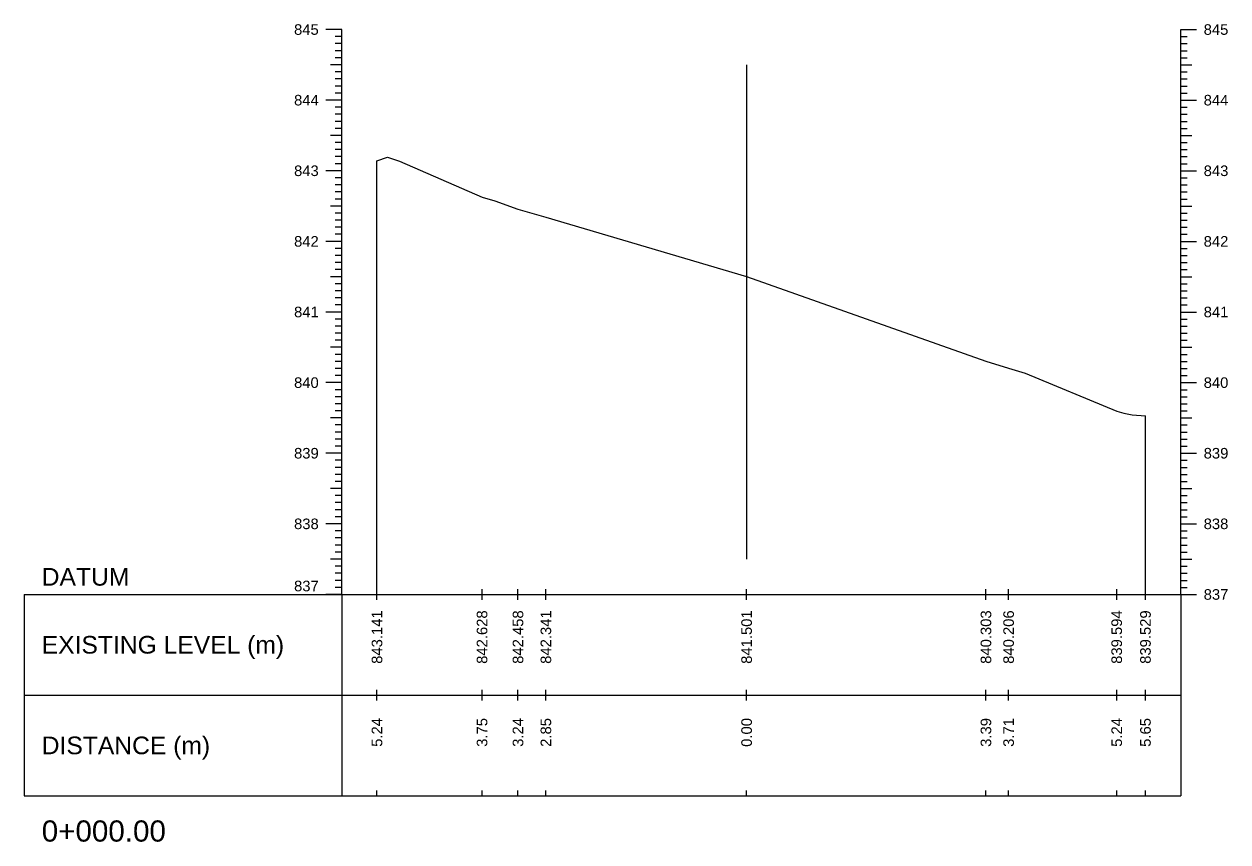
# Model space of a CAD drawing. Header units: millimetres. Extents: x 2757 to 35141, y 547 to 28513.
# Drawn here: x 30027 to 30197.5, y 27250.7 to 27366.6 of the extents above; entities that cross this region are included whole.
import ezdxf
from ezdxf.enums import TextEntityAlignment as Align

# ---------------------------------------------------------------- set-up
doc = ezdxf.new("R2010")
doc.units = ezdxf.units.MM
for name, color, linetype in [('CL', 4, 'Continuous'), ('CS_Drawing', 7, 'Continuous'), ('GL', 3, 'Continuous')]:
    doc.layers.add(name, color=color, linetype=linetype)
doc.styles.get("Standard").update_dxf_attribs({"font": 'arial.ttf'})

msp = doc.modelspace()

# ---------------------------------------------------------------- linework, layer by layer
at = {"layer": 'CL', "ltscale": 10}
msp.add_line((30129.35008, 27290.79126), (30129.35008, 27360.79126), dxfattribs=at)
at = {"layer": 'CS_Drawing'}
for p, q in [((30071.95008, 27365.79126), (30069.70008, 27365.79126)), ((30071.95008, 27365.79126), (30070.37508, 27365.79126)), ((30071.95008, 27365.79126), (30071.05008, 27365.79126)), ((30071.95008, 27364.79126), (30071.05008, 27364.79126)), ((30071.95008, 27285.79126), (30071.95008, 27365.79126)), ((30190.83483, 27365.79126), (30193.08483, 27365.79126)), ((30190.83483, 27365.79126), (30192.40983, 27365.79126)), ((30190.83483, 27365.79126), (30191.73483, 27365.79126)), ((30190.83483, 27285.79126), (30190.83483, 27365.79126)), ((30190.83483, 27364.79126), (30191.73483, 27364.79126)), ((30071.95008, 27363.79126), (30071.05008, 27363.79126)), ((30071.95008, 27362.79126), (30071.05008, 27362.79126)), ((30190.83483, 27363.79126), (30191.73483, 27363.79126)), ((30190.83483, 27362.79126), (30191.73483, 27362.79126)), ((30071.95008, 27361.79126), (30071.05008, 27361.79126)), ((30190.83483, 27361.79126), (30191.73483, 27361.79126)), ((30071.95008, 27360.79126), (30070.37508, 27360.79126)), ((30071.95008, 27360.79126), (30071.05008, 27360.79126)), ((30071.95008, 27359.79126), (30071.05008, 27359.79126)), ((30190.83483, 27360.79126), (30192.40983, 27360.79126)), ((30190.83483, 27360.79126), (30191.73483, 27360.79126)), ((30190.83483, 27359.79126), (30191.73483, 27359.79126)), ((30071.95008, 27358.79126), (30071.05008, 27358.79126)), ((30071.95008, 27357.79126), (30071.05008, 27357.79126)), ((30190.83483, 27358.79126), (30191.73483, 27358.79126)), ((30190.83483, 27357.79126), (30191.73483, 27357.79126)), ((30071.95008, 27356.79126), (30071.05008, 27356.79126)), ((30190.83483, 27356.79126), (30191.73483, 27356.79126)), ((30071.95008, 27355.79126), (30069.70008, 27355.79126)), ((30071.95008, 27355.79126), (30070.37508, 27355.79126)), ((30071.95008, 27355.79126), (30071.05008, 27355.79126)), ((30071.95008, 27354.79126), (30071.05008, 27354.79126)), ((30190.83483, 27355.79126), (30193.08483, 27355.79126)), ((30190.83483, 27355.79126), (30192.40983, 27355.79126)), ((30190.83483, 27355.79126), (30191.73483, 27355.79126)), ((30190.83483, 27354.79126), (30191.73483, 27354.79126)), ((30071.95008, 27353.79126), (30071.05008, 27353.79126)), ((30071.95008, 27352.79126), (30071.05008, 27352.79126)), ((30190.83483, 27353.79126), (30191.73483, 27353.79126)), ((30190.83483, 27352.79126), (30191.73483, 27352.79126)), ((30071.95008, 27350.79126), (30070.37508, 27350.79126)), ((30071.95008, 27351.79126), (30071.05008, 27351.79126)), ((30071.95008, 27350.79126), (30071.05008, 27350.79126)), ((30190.83483, 27351.79126), (30191.73483, 27351.79126)), ((30190.83483, 27350.79126), (30192.40983, 27350.79126)), ((30190.83483, 27350.79126), (30191.73483, 27350.79126)), ((30071.95008, 27349.79126), (30071.05008, 27349.79126)), ((30190.83483, 27349.79126), (30191.73483, 27349.79126)), ((30071.95008, 27348.79126), (30071.05008, 27348.79126)), ((30071.95008, 27347.79126), (30071.05008, 27347.79126)), ((30190.83483, 27348.79126), (30191.73483, 27348.79126)), ((30190.83483, 27347.79126), (30191.73483, 27347.79126)), ((30071.95008, 27345.79126), (30069.70008, 27345.79126)), ((30071.95008, 27345.79126), (30070.37508, 27345.79126)), ((30071.95008, 27346.79126), (30071.05008, 27346.79126)), ((30071.95008, 27345.79126), (30071.05008, 27345.79126)), ((30076.95008, 27285.79126), (30076.95008, 27347.20126)), ((30190.83483, 27346.79126), (30191.73483, 27346.79126)), ((30190.83483, 27345.79126), (30193.08483, 27345.79126)), ((30190.83483, 27345.79126), (30192.40983, 27345.79126)), ((30190.83483, 27345.79126), (30191.73483, 27345.79126)), ((30071.95008, 27344.79126), (30071.05008, 27344.79126)), ((30190.83483, 27344.79126), (30191.73483, 27344.79126)), ((30071.95008, 27343.79126), (30071.05008, 27343.79126)), ((30071.95008, 27342.79126), (30071.05008, 27342.79126)), ((30190.83483, 27343.79126), (30191.73483, 27343.79126)), ((30190.83483, 27342.79126), (30191.73483, 27342.79126)), ((30071.95008, 27340.79126), (30070.37508, 27340.79126)), ((30071.95008, 27341.79126), (30071.05008, 27341.79126)), ((30071.95008, 27340.79126), (30071.05008, 27340.79126)), ((30190.83483, 27341.79126), (30191.73483, 27341.79126)), ((30190.83483, 27340.79126), (30192.40983, 27340.79126)), ((30190.83483, 27340.79126), (30191.73483, 27340.79126)), ((30071.95008, 27339.79126), (30071.05008, 27339.79126)), ((30190.83483, 27339.79126), (30191.73483, 27339.79126)), ((30071.95008, 27338.79126), (30071.05008, 27338.79126)), ((30071.95008, 27337.79126), (30071.05008, 27337.79126)), ((30190.83483, 27338.79126), (30191.73483, 27338.79126)), ((30190.83483, 27337.79126), (30191.73483, 27337.79126)), ((30071.95008, 27335.79126), (30069.70008, 27335.79126)), ((30071.95008, 27335.79126), (30070.37508, 27335.79126)), ((30071.95008, 27336.79126), (30071.05008, 27336.79126)), ((30071.95008, 27335.79126), (30071.05008, 27335.79126)), ((30190.83483, 27336.79126), (30191.73483, 27336.79126)), ((30190.83483, 27335.79126), (30193.08483, 27335.79126)), ((30190.83483, 27335.79126), (30192.40983, 27335.79126)), ((30190.83483, 27335.79126), (30191.73483, 27335.79126)), ((30071.95008, 27334.79126), (30071.05008, 27334.79126)), ((30071.95008, 27333.79126), (30071.05008, 27333.79126)), ((30190.83483, 27334.79126), (30191.73483, 27334.79126)), ((30190.83483, 27333.79126), (30191.73483, 27333.79126)), ((30071.95008, 27332.79126), (30071.05008, 27332.79126)), ((30190.83483, 27332.79126), (30191.73483, 27332.79126)), ((30071.95008, 27330.79126), (30070.37508, 27330.79126)), ((30071.95008, 27331.79126), (30071.05008, 27331.79126)), ((30071.95008, 27330.79126), (30071.05008, 27330.79126)), ((30190.83483, 27331.79126), (30191.73483, 27331.79126)), ((30190.83483, 27330.79126), (30192.40983, 27330.79126)), ((30190.83483, 27330.79126), (30191.73483, 27330.79126)), ((30071.95008, 27329.79126), (30071.05008, 27329.79126)), ((30071.95008, 27328.79126), (30071.05008, 27328.79126)), ((30190.83483, 27329.79126), (30191.73483, 27329.79126)), ((30190.83483, 27328.79126), (30191.73483, 27328.79126)), ((30071.95008, 27327.79126), (30071.05008, 27327.79126)), ((30190.83483, 27327.79126), (30191.73483, 27327.79126)), ((30071.95008, 27325.79126), (30069.70008, 27325.79126)), ((30071.95008, 27325.79126), (30070.37508, 27325.79126)), ((30071.95008, 27326.79126), (30071.05008, 27326.79126)), ((30071.95008, 27325.79126), (30071.05008, 27325.79126)), ((30190.83483, 27326.79126), (30191.73483, 27326.79126)), ((30190.83483, 27325.79126), (30193.08483, 27325.79126)), ((30190.83483, 27325.79126), (30192.40983, 27325.79126)), ((30190.83483, 27325.79126), (30191.73483, 27325.79126)), ((30071.95008, 27324.79126), (30071.05008, 27324.79126)), ((30071.95008, 27323.79126), (30071.05008, 27323.79126)), ((30190.83483, 27324.79126), (30191.73483, 27324.79126)), ((30190.83483, 27323.79126), (30191.73483, 27323.79126)), ((30071.95008, 27322.79126), (30071.05008, 27322.79126)), ((30071.95008, 27321.79126), (30071.05008, 27321.79126)), ((30190.83483, 27322.79126), (30191.73483, 27322.79126)), ((30190.83483, 27321.79126), (30191.73483, 27321.79126)), ((30071.95008, 27320.79126), (30070.37508, 27320.79126)), ((30071.95008, 27320.79126), (30071.05008, 27320.79126)), ((30190.83483, 27320.79126), (30192.40983, 27320.79126)), ((30190.83483, 27320.79126), (30191.73483, 27320.79126)), ((30071.95008, 27319.79126), (30071.05008, 27319.79126)), ((30071.95008, 27318.79126), (30071.05008, 27318.79126)), ((30190.83483, 27319.79126), (30191.73483, 27319.79126)), ((30190.83483, 27318.79126), (30191.73483, 27318.79126)), ((30071.95008, 27317.79126), (30071.05008, 27317.79126)), ((30071.95008, 27316.79126), (30071.05008, 27316.79126)), ((30190.83483, 27317.79126), (30191.73483, 27317.79126)), ((30190.83483, 27316.79126), (30191.73483, 27316.79126)), ((30071.95008, 27315.79126), (30069.70008, 27315.79126)), ((30071.95008, 27315.79126), (30070.37508, 27315.79126)), ((30071.95008, 27315.79126), (30071.05008, 27315.79126)), ((30190.83483, 27315.79126), (30193.08483, 27315.79126)), ((30190.83483, 27315.79126), (30192.40983, 27315.79126)), ((30190.83483, 27315.79126), (30191.73483, 27315.79126)), ((30071.95008, 27314.79126), (30071.05008, 27314.79126)), ((30071.95008, 27313.79126), (30071.05008, 27313.79126)), ((30190.83483, 27314.79126), (30191.73483, 27314.79126)), ((30190.83483, 27313.79126), (30191.73483, 27313.79126)), ((30071.95008, 27312.79126), (30071.05008, 27312.79126)), ((30071.95008, 27311.79126), (30071.05008, 27311.79126)), ((30190.83483, 27312.79126), (30191.73483, 27312.79126)), ((30190.83483, 27311.79126), (30191.73483, 27311.79126)), ((30071.95008, 27310.79126), (30070.37508, 27310.79126)), ((30071.95008, 27310.79126), (30071.05008, 27310.79126)), ((30185.83483, 27285.79126), (30185.83483, 27311.08126)), ((30190.83483, 27310.79126), (30192.40983, 27310.79126)), ((30190.83483, 27310.79126), (30191.73483, 27310.79126)), ((30071.95008, 27309.79126), (30071.05008, 27309.79126)), ((30071.95008, 27308.79126), (30071.05008, 27308.79126)), ((30190.83483, 27309.79126), (30191.73483, 27309.79126)), ((30190.83483, 27308.79126), (30191.73483, 27308.79126)), ((30071.95008, 27307.79126), (30071.05008, 27307.79126)), ((30071.95008, 27306.79126), (30071.05008, 27306.79126)), ((30190.83483, 27307.79126), (30191.73483, 27307.79126)), ((30190.83483, 27306.79126), (30191.73483, 27306.79126)), ((30071.95008, 27305.79126), (30069.70008, 27305.79126)), ((30071.95008, 27305.79126), (30070.37508, 27305.79126)), ((30071.95008, 27305.79126), (30071.05008, 27305.79126)), ((30071.95008, 27304.79126), (30071.05008, 27304.79126)), ((30190.83483, 27305.79126), (30193.08483, 27305.79126)), ((30190.83483, 27305.79126), (30192.40983, 27305.79126)), ((30190.83483, 27305.79126), (30191.73483, 27305.79126)), ((30190.83483, 27304.79126), (30191.73483, 27304.79126)), ((30071.95008, 27303.79126), (30071.05008, 27303.79126)), ((30190.83483, 27303.79126), (30191.73483, 27303.79126)), ((30071.95008, 27302.79126), (30071.05008, 27302.79126)), ((30071.95008, 27301.79126), (30071.05008, 27301.79126)), ((30190.83483, 27302.79126), (30191.73483, 27302.79126)), ((30190.83483, 27301.79126), (30191.73483, 27301.79126)), ((30071.95008, 27300.79126), (30070.37508, 27300.79126)), ((30071.95008, 27300.79126), (30071.05008, 27300.79126)), ((30071.95008, 27299.79126), (30071.05008, 27299.79126)), ((30190.83483, 27300.79126), (30192.40983, 27300.79126)), ((30190.83483, 27300.79126), (30191.73483, 27300.79126)), ((30190.83483, 27299.79126), (30191.73483, 27299.79126)), ((30071.95008, 27298.79126), (30071.05008, 27298.79126)), ((30190.83483, 27298.79126), (30191.73483, 27298.79126)), ((30071.95008, 27297.79126), (30071.05008, 27297.79126)), ((30071.95008, 27296.79126), (30071.05008, 27296.79126)), ((30190.83483, 27297.79126), (30191.73483, 27297.79126)), ((30190.83483, 27296.79126), (30191.73483, 27296.79126)), ((30071.95008, 27295.79126), (30069.70008, 27295.79126)), ((30071.95008, 27295.79126), (30070.37508, 27295.79126)), ((30071.95008, 27295.79126), (30071.05008, 27295.79126)), ((30071.95008, 27294.79126), (30071.05008, 27294.79126)), ((30190.83483, 27295.79126), (30193.08483, 27295.79126)), ((30190.83483, 27295.79126), (30192.40983, 27295.79126)), ((30190.83483, 27295.79126), (30191.73483, 27295.79126)), ((30190.83483, 27294.79126), (30191.73483, 27294.79126)), ((30071.95008, 27293.79126), (30071.05008, 27293.79126)), ((30071.95008, 27292.79126), (30071.05008, 27292.79126)), ((30190.83483, 27293.79126), (30191.73483, 27293.79126)), ((30190.83483, 27292.79126), (30191.73483, 27292.79126)), ((30071.95008, 27291.79126), (30071.05008, 27291.79126)), ((30190.83483, 27291.79126), (30191.73483, 27291.79126)), ((30071.95008, 27290.79126), (30070.37508, 27290.79126)), ((30071.95008, 27290.79126), (30071.05008, 27290.79126)), ((30071.95008, 27289.79126), (30071.05008, 27289.79126)), ((30190.83483, 27290.79126), (30192.40983, 27290.79126)), ((30190.83483, 27290.79126), (30191.73483, 27290.79126)), ((30190.83483, 27289.79126), (30191.73483, 27289.79126)), ((30071.95008, 27288.79126), (30071.05008, 27288.79126)), ((30071.95008, 27287.79126), (30071.05008, 27287.79126)), ((30190.83483, 27288.79126), (30191.73483, 27288.79126)), ((30190.83483, 27287.79126), (30191.73483, 27287.79126)), ((30071.95008, 27286.79126), (30071.05008, 27286.79126)), ((30076.95008, 27285.04126), (30076.95008, 27286.54126)), ((30091.8365, 27285.04126), (30091.8365, 27286.54126)), ((30096.92849, 27285.04126), (30096.92849, 27286.54126)), ((30100.88249, 27285.04126), (30100.88249, 27286.54126)), ((30129.32112, 27285.04126), (30129.32112, 27286.54126)), ((30163.23229, 27285.04126), (30163.23229, 27286.54126)), ((30166.44508, 27285.04126), (30166.44508, 27286.54126)), ((30181.75978, 27285.04126), (30181.75978, 27286.54126)), ((30185.83483, 27285.04126), (30185.83483, 27286.54126)), ((30190.83483, 27286.79126), (30191.73483, 27286.79126)), ((30026.95008, 27285.79126), (30071.95008, 27285.79126)), ((30026.95008, 27285.79126), (30026.95008, 27257.29126)), ((30071.95008, 27285.79126), (30069.70008, 27285.79126)), ((30071.95008, 27285.79126), (30070.37508, 27285.79126)), ((30071.95008, 27285.79126), (30071.05008, 27285.79126)), ((30071.95008, 27285.79126), (30190.83483, 27285.79126)), ((30071.95008, 27285.79126), (30071.95008, 27257.29126)), ((30190.83483, 27285.79126), (30193.08483, 27285.79126)), ((30190.83483, 27285.79126), (30192.40983, 27285.79126)), ((30190.83483, 27285.79126), (30191.73483, 27285.79126)), ((30190.83483, 27285.79126), (30190.83483, 27257.29126)), ((30026.95008, 27271.54126), (30071.95008, 27271.54126)), ((30071.95008, 27271.54126), (30190.83483, 27271.54126)), ((30071.95008, 27271.54126), (30190.83483, 27271.54126)), ((30076.95008, 27270.79126), (30076.95008, 27272.29126)), ((30091.8365, 27270.79126), (30091.8365, 27272.29126)), ((30096.92849, 27270.79126), (30096.92849, 27272.29126)), ((30100.88249, 27270.79126), (30100.88249, 27272.29126)), ((30129.32112, 27270.79126), (30129.32112, 27272.29126)), ((30163.23229, 27270.79126), (30163.23229, 27272.29126)), ((30166.44508, 27270.79126), (30166.44508, 27272.29126)), ((30181.75978, 27270.79126), (30181.75978, 27272.29126)), ((30185.83483, 27270.79126), (30185.83483, 27272.29126)), ((30026.95008, 27257.29126), (30071.95008, 27257.29126)), ((30071.95008, 27257.29126), (30190.83483, 27257.29126)), ((30076.95008, 27257.29126), (30076.95008, 27258.04126)), ((30091.8365, 27257.29126), (30091.8365, 27258.04126)), ((30096.92849, 27257.29126), (30096.92849, 27258.04126)), ((30100.88249, 27257.29126), (30100.88249, 27258.04126)), ((30129.32112, 27257.29126), (30129.32112, 27258.04126)), ((30163.23229, 27257.29126), (30163.23229, 27258.04126)), ((30166.44508, 27257.29126), (30166.44508, 27258.04126)), ((30181.75978, 27257.29126), (30181.75978, 27258.04126)), ((30185.83483, 27257.29126), (30185.83483, 27258.04126))]:
    msp.add_line(p, q, dxfattribs=at)
at = {"layer": 'GL'}
msp.add_lwpolyline([(30076.95008, 27347.20126), (30078.42431, 27347.73126), (30080.11902, 27347.16126), (30091.8365, 27342.07126), (30093.63266, 27341.53126), (30096.92849, 27340.37126), (30100.88249, 27339.20126), (30129.32112, 27330.80126), (30163.23229, 27318.82126), (30166.44508, 27317.85126), (30168.77274, 27317.15126), (30181.75978, 27311.73126), (30182.7687, 27311.47126), (30183.96671, 27311.25126), (30185.83483, 27311.08126)], dxfattribs=at)

# ---------------------------------------------------------------- texts
at = {"layer": 'CS_Drawing'}
for s, p in [('845', (30068.70008, 27365.79126)), ('844', (30068.70008, 27355.79126)), ('843', (30068.70008, 27345.79126)), ('842', (30068.70008, 27335.79126)), ('841', (30068.70008, 27325.79126)), ('840', (30068.70008, 27315.79126)), ('839', (30068.70008, 27305.79126)), ('838', (30068.70008, 27295.79126))]:
    msp.add_text(s, height=1.5, dxfattribs=at).set_placement(p, align=Align.MIDDLE_RIGHT)
for s, height, p in [('845', 1.5, (30194.08483, 27365.79126)), ('844', 1.5, (30194.08483, 27355.79126)), ('843', 1.5, (30194.08483, 27345.79126)), ('842', 1.5, (30194.08483, 27335.79126)), ('841', 1.5, (30194.08483, 27325.79126)), ('840', 1.5, (30194.08483, 27315.79126)), ('839', 1.5, (30194.08483, 27305.79126)), ('838', 1.5, (30194.08483, 27295.79126)), ('DATUM', 2.5, (30029.45008, 27288.29126)), ('837', 1.5, (30194.08483, 27285.79126)), ('837', 1.5, (30194.08483, 27285.79126)), ('EXISTING LEVEL (m)', 2.5, (30029.45008, 27278.66626)), ('DISTANCE (m)', 2.5, (30029.45008, 27264.41626)), ('0+000.00', 3, (30029.45008, 27252.29126))]:
    msp.add_text(s, height=height, dxfattribs=at).set_placement(p, align=Align.MIDDLE_LEFT)
msp.add_text('837', height=1.5, dxfattribs=at).set_placement((30068.70008, 27286.24126), align=Align.RIGHT)
for s, p in [('843.141', (30076.95008, 27283.54126)), ('842.628', (30091.8365, 27283.54126)), ('842.458', (30096.92849, 27283.54126)), ('842.341', (30100.88249, 27283.54126)), ('841.501', (30129.32112, 27283.54126)), ('840.303', (30163.23229, 27283.54126)), ('840.206', (30166.44508, 27283.54126)), ('839.594', (30181.75978, 27283.54126)), ('839.529', (30185.83483, 27283.54126)), ('5.24', (30076.95008, 27268.29126)), ('3.75', (30091.8365, 27268.29126)), ('3.24', (30096.92849, 27268.29126)), ('2.85', (30100.88249, 27268.29126)), ('0.00', (30129.32112, 27268.29126)), ('3.39', (30163.23229, 27268.29126)), ('3.71', (30166.44508, 27268.29126)), ('5.24', (30181.75978, 27268.29126)), ('5.65', (30185.83483, 27268.29126))]:
    msp.add_text(s, height=1.5, rotation=90, dxfattribs=at).set_placement(p, align=Align.MIDDLE_RIGHT)

doc.saveas('drawing.dxf')
